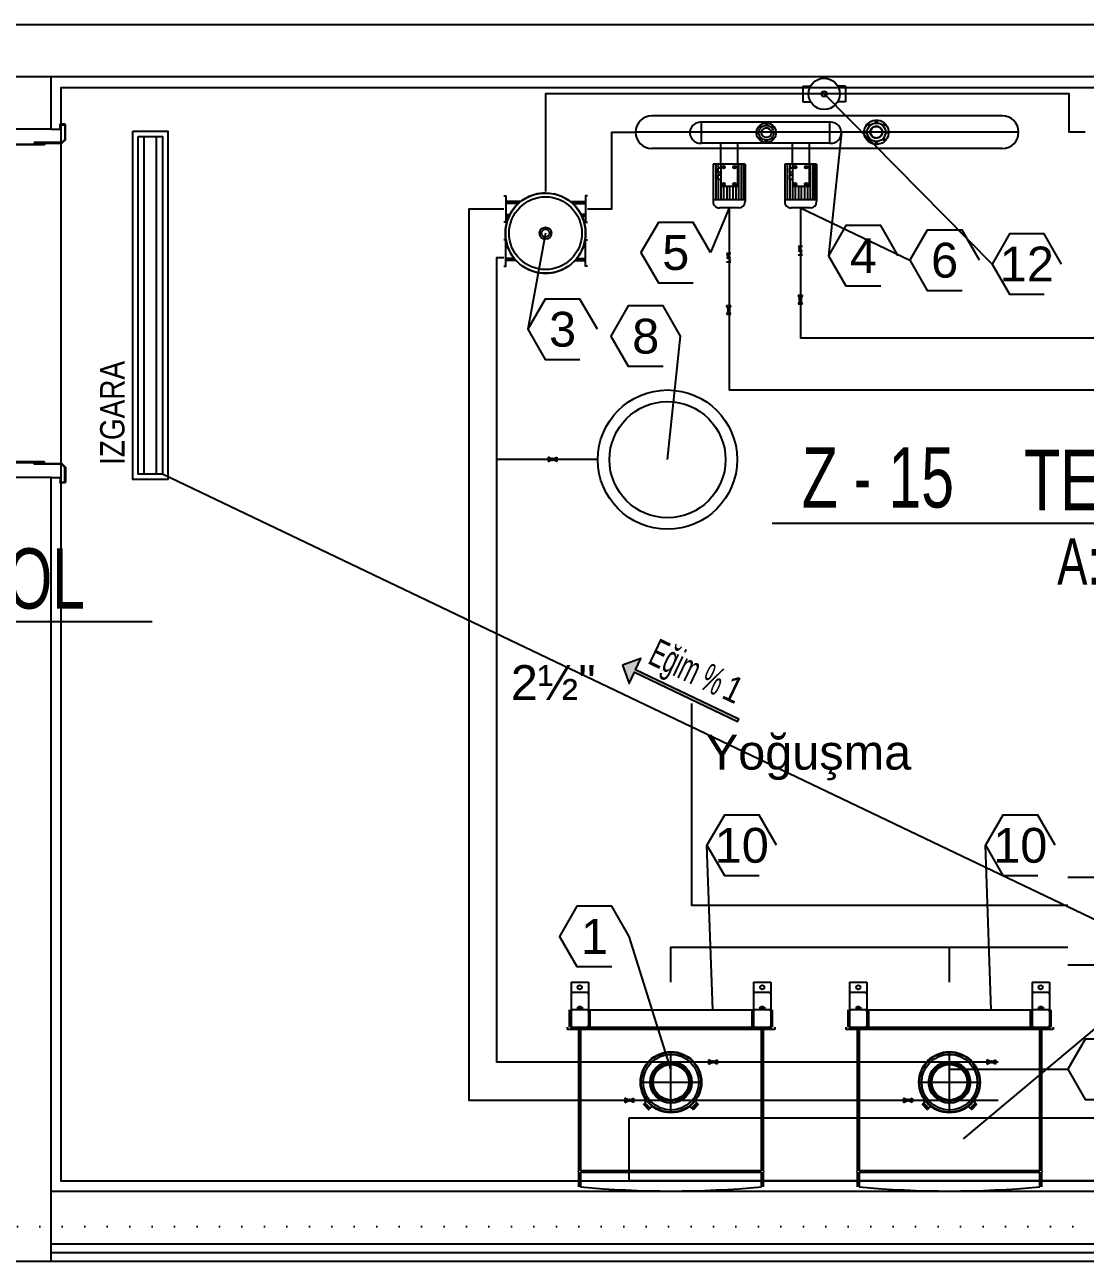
# Model space of a CAD drawing. Header units: inches. Extents: x 21 to 38546, y 13 to 15001.
# Drawn here: x 4134.3 to 4438.9, y 1877.1 to 2232.1 of the extents above; entities that cross this region are included whole.
import ezdxf
from ezdxf.enums import TextEntityAlignment as Align

# ---------------------------------------------------------------- set-up
doc = ezdxf.new("R2010")
doc.units = ezdxf.units.IN
doc.header["$MEASUREMENT"] = 0
doc.set_wipeout_variables(frame=1)
doc.linetypes.add('( Hidden )', pattern=[0.375, 0.25, -0.125])
doc.linetypes.add('DOT', pattern=[6.35, 0, -6.35])
for name, color, linetype in [('K-BACA', 8, 'Continuous'), ('K-BILGI', 7, 'Continuous'), ('K-CIHAZ', 3, 'Continuous'), ('K-DONUS', 5, 'Continuous'), ('K-GIDIS', 1, 'Continuous'), ('K-PID', 2, 'Continuous'), ('K-SIRK', 6, 'Continuous'), ('K-TXT', 7, 'Continuous'), ('RAST-IST-CİHAZ', 22, 'Continuous'), ('Z_MİM_Denge Kabı', 8, 'Continuous'), ('Z_MİM_Genleşme Tankı', 8, 'Continuous'), ('Z_MİM_ISITMA_DÖNÜŞ', 8, 'Continuous'), ('Z_MİM_Kaskad Kazan', 8, 'Continuous'), ('Z_MİM_Pislik Tutucu', 8, 'Continuous')]:
    doc.layers.add(name, color=color, linetype=linetype)
for name, color, linetype, lineweight in [('Z_MİM_-KM-AREA-IDEN', 8, 'Continuous', 25), ('Z_MİM_-KM-BEAM-RAY', 8, 'DOT', 25), ('Z_MİM_-KM-CERAMIC-09', 8, 'Continuous', 25), ('Z_MİM_-KM-DOOR', 8, 'Continuous', 25), ('Z_MİM_-KM-DOOR-FRAM', 8, 'Continuous', 25), ('Z_MİM_-KM-DOOR-IDEN', 8, 'Continuous', 25), ('Z_MİM_-KM-DRAINER', 8, 'Continuous', 25), ('Z_MİM_-KM-IRON-05', 8, 'Continuous', 25), ('Z_MİM_-KM-IZO-THERMAL-ROCKWOOL', 8, 'BATTING', 25), ('Z_MİM_-KM-PATTERN-00', 8, 'Continuous', 25), ('Z_MİM_-KM-Silik tarama', 8, 'Continuous', 25), ('Z_MİM_-KM-TEXT', 8, 'Continuous', 25), ('Z_MİM_-KM-TEXT-DETAIL', 8, 'Continuous', 25), ('Z_MİM_-KM-WALL', 8, 'Continuous', 25), ('Z_MİM_-KM-WALL-PL', 8, 'Continuous', 25), ('Z_MİM_-KM-WALL-PLASTER', 8, 'Continuous', 25), ('Z_MİM_00', 8, 'Continuous', 25)]:
    doc.layers.add(name, color=color, linetype=linetype, lineweight=lineweight)
doc.styles.add('-KM-OLCU', font='ARIALN.TTF')
doc.styles.add('Arial Narrow', font='ARIALN.TTF', dxfattribs={"height": 8})
doc.styles.add('Arial_4', font='arial.ttf', dxfattribs={"height": 10})
doc.styles.add('ISITMA', font='arial.ttf')
doc.styles.add('MAH', font='arial.ttf', dxfattribs={"width": 0.8, "height": 17.5})
doc.styles.add('STYLE1', font='arial.ttf', dxfattribs={"height": 1})
doc.linetypes.add('BATTING', pattern='A,0.00254,-2.54,[134,ltypeshp.shx,S=2.54,R=0,X=-2.54,Y=0],-5.08,[134,ltypeshp.shx,S=2.54,R=180,X=2.54,Y=0],-2.54', length=10.16254)
doc.linetypes.add('TRACKS', pattern='A,0.15,[130,ltypeshp.shx,S=0.25,R=0,X=0,Y=0],0.15', length=0.3)

# ---------------------------------------------------------------- blocks, each defined once
blk = doc.blocks.new('*U155')
at = {"layer": 'Z_MİM_-KM-IRON-05'}
for p, q in [((16.9, 0.9), (11.8, 0.9)), ((18.6, -2.16), (17.1, -2.16)), ((18.6, -2.16), (18.6, -5.19)), ((19.41, -2.16), (18.7, -2.16)), ((19.41, -2.16), (19.41, -5.19)), ((24.3, -2.9), (19.41, -2.9)), ((24.3, -2.9), (24.3, -87.9)), ((12.3, -91.7), (12.3, -4.34)), ((16.4, -91.7), (16.4, -4.34)), ((18.6, -5.19), (17.1, -5.19)), ((19.41, -5.19), (18.71, -5.19)), ((21.3, -4.3), (19.41, -4.3)), ((21.3, -4.3), (21.3, -86.5)), ((7.02, -88.17), (7.02, -76.09)), ((7.42, -75.69), (8.08, -75.69)), ((8.48, -86.06), (8.48, -76.06)), ((7.42, -88.57), (8.08, -88.57)), ((10.3, -87.83), (8.88, -87.83)), ((10.3, -85.62), (11.6, -85.62)), ((10.3, -88.64), (10.3, -85.62)), ((10.3, -88.64), (11.6, -88.64)), ((18.6, -85.62), (17.1, -85.62)), ((18.6, -88.64), (17.1, -88.64)), ((18.6, -88.64), (18.6, -85.62)), ((19.41, -88.64), (18.7, -88.64)), ((19.41, -85.62), (18.71, -85.62)), ((19.41, -88.64), (19.41, -85.62)), ((21.3, -86.5), (19.41, -86.5)), ((24.3, -87.9), (19.41, -87.9)), ((16.9, -91.7), (11.8, -91.7))]:
    blk.add_line(p, q, dxfattribs=at)
for points in [[(16.9, 1.2), (16.9, -92), (11.8, -92), (11.8, 1.2)], [(16.4, -4.34), (16.4, 0.9), (12.3, 0.9), (12.3, -4.34)], [(16.34, -4.28), (16.34, 0.84), (12.36, 0.84), (12.36, -4.28)], [(16.4, -86.46), (16.4, -91.7), (12.3, -91.7), (12.3, -86.46)], [(16.34, -86.52), (16.34, -91.64), (12.36, -91.64), (12.36, -86.52)]]:
    blk.add_lwpolyline(points, close=True, dxfattribs=at)
blk.add_lwpolyline([(10.3, -86.43), (8.88, -86.43, -0.392814), (8.48, -86.06)], format="xyb", dxfattribs=at)
for centre, start, end in [((7.42, -76.09), 90, 180), ((8.08, -76.09), 4.2177, 90), ((7.42, -88.17), 180, 270), ((8.08, -88.17), 270, 355.7823), ((8.88, -88.23), 90, 175.7823)]:
    blk.add_arc(centre, 0.4, start, end, dxfattribs=at)
at = {"layer": 'Z_MİM_-KM-DOOR-IDEN', "color": 7, "insert": (27.42, -1.56, 0), "char_height": 10, "width": 89.9901, "attachment_point": 3, "rotation": 90, "style": 'STYLE1'}
blk.add_mtext('DK1 100/220', dxfattribs=at)
blk.add_wipeout([(107.95, 3), (7.95, 3), (7.95, 24.1), (107.95, 24.1)])
at = {"layer": 'Z_MİM_-KM-DOOR'}
for points in [[(11.75, 16.05), (11.95, 16.05), (11.95, 24.05), (10.95, 25.05), (6.85, 25.05, 0.414214), (6.45, 24.65), (6.45, 23.55), (6.65, 23.55), (6.65, 24.65, -0.414214), (6.85, 24.85), (10.87, 24.85), (11.75, 23.97), (11.75, 16.05)], [(104.15, 16.05), (103.95, 16.05), (103.95, 24.05), (104.95, 25.05), (109.05, 25.05, -0.414214), (109.45, 24.65), (109.45, 23.55), (109.25, 23.55), (109.25, 24.65, 0.414214), (109.05, 24.85), (105.03, 24.85), (104.15, 23.97), (104.15, 16.05)]]:
    blk.add_lwpolyline(points, format="xyb", dxfattribs=at)
for points in [[(12.15, 8, 1.015743), (12.25, 8), (12.25, 18.8, 1.000002), (12.15, 18.8), (12.15, 17.75), (11.95, 17.75), (11.95, 18.85, -0.414214), (12.15, 19.05), (12.25, 19.05, -0.414214), (12.45, 18.85), (12.45, 7.95, -0.414214), (12.25, 7.75), (12.15, 7.75, -0.414214), (11.95, 7.95), (11.95, 8.75, 0.414214), (11.85, 8.85), (11.05, 8.85, 0.414214), (10.95, 8.75), (10.95, 2.35, -0.414214), (10.65, 2.05), (6.85, 2.05, -0.414214), (6.45, 2.45), (6.45, 3.55), (6.65, 3.55), (6.65, 2.45, 0.414214), (6.85, 2.25), (10.65, 2.25, 0.414214), (10.75, 2.35), (10.75, 8.75, -0.414214), (11.05, 9.05), (11.85, 9.05, -0.414214), (12.15, 8.75)], [(103.75, 8, -1.015743), (103.65, 8), (103.65, 18.8, -1.000002), (103.75, 18.8), (103.75, 17.75), (103.95, 17.75), (103.95, 18.85, 0.414214), (103.75, 19.05), (103.65, 19.05, 0.414214), (103.45, 18.85), (103.45, 7.95, 0.414214), (103.65, 7.75), (103.75, 7.75, 0.414214), (103.95, 7.95), (103.95, 8.75, -0.414214), (104.05, 8.85), (104.85, 8.85, -0.414214), (104.95, 8.75), (104.95, 2.35, 0.414214), (105.25, 2.05), (109.05, 2.05, 0.414214), (109.45, 2.45), (109.45, 3.55), (109.25, 3.55), (109.25, 2.45, -0.414214), (109.05, 2.25), (105.25, 2.25, -0.414214), (105.15, 2.35), (105.15, 8.75, 0.414214), (104.85, 9.05), (104.05, 9.05, 0.414214), (103.75, 8.75)]]:
    blk.add_lwpolyline(points, format="xyb", close=True, dxfattribs=at)
at = {"layer": 'Z_MİM_-KM-DOOR-FRAM', "linetype": '( Hidden )', "ltscale": 15}
blk.add_arc((9.53, 2.72), 95.22, 274.5613, 359.5958, dxfattribs=at)
at = {"layer": 'Z_MİM_-KM-IRON-05'}
blk.add_lwpolyline([(11.6, -92.2), (11.6, 1.4), (17.1, 1.4), (17.1, -92.2)], close=True, dxfattribs=at)
at = {"layer": 'Z_MİM_-KM-WALL'}
for p, q in [((7.95, 21.05), (7.95, 6.05)), ((107.95, 21.05), (107.95, 6.05))]:
    blk.add_line(p, q, dxfattribs=at)
at = {"layer": 'Z_MİM_-KM-WALL-PLASTER'}
for points in [[(7.95, 21.05), (7.95, 23.55), (6.55, 23.55)], [(107.95, 21.05), (107.95, 23.55), (109.35, 23.55)], [(7.95, 6.05), (7.95, 3.55), (6.55, 3.55)], [(107.95, 6.05), (107.95, 3.55), (109.35, 3.55)]]:
    blk.add_lwpolyline(points, dxfattribs=at)
blk = doc.blocks.new('-KM_Kiriş İzi_ZK')
at = {"layer": 'Z_MİM_-KM-BEAM-RAY'}
blk.add_line((665, 905), (1285, 905), dxfattribs=at)
blk = doc.blocks.new('*U121')
blk.add_line((0, 0), (192.45, 0))
at = {"color": 7, "style": 'MAH', "width": 0.6}
blk.add_text('-', height=17.07, dxfattribs=at).set_placement((25.99, 13.11), align=Align.MIDDLE_CENTER)
at = {"color": 7, "style": 'Arial_4', "width": 0.7}
for s, p in [('A:', (81.91, -17.69)), ('m² ', (135.42, -17.69))]:
    blk.add_text(s, height=13.333, dxfattribs=at).set_placement(p)
for tag, p in [('K', (8.57, 13.11)), ('00', (33.43, 13.11)), ('MAHALADI', (72.42, 12.35))]:
    blk.add_attdef(tag, text='', height=17.33, dxfattribs=at).set_placement(p, align=Align.MIDDLE_LEFT)
blk.add_attdef('27.00', text='', height=13.33, dxfattribs=at).set_placement((133.25, -11.29), align=Align.MIDDLE_RIGHT)
blk = doc.blocks.new('*U241')
at = {"layer": 'Z_MİM_-KM-TEXT-DETAIL', "color": 7, "insert": (4.2, 19.4), "char_height": 7, "attachment_point": 1, "style": '-KM-OLCU'}
blk.add_mtext_dynamic_manual_height_columns('IZGARA', width=8.0843, gutter_width=12.5, heights=[0], dxfattribs=at)
blk.add_wipeout([(0, 10), (100, 10), (100, 0), (0, 0)])
at = {"layer": 'Z_MİM_-KM-DRAINER'}
blk.add_lwpolyline([(100, 10), (100, 0), (0, 0), (0, 10)], close=True, dxfattribs=at)
at = {"layer": 'Z_MİM_-KM-Silik tarama', "linetype": 'TRACKS', "ltscale": 5}
for p, q in [((1.5, 6.75), (98.5, 6.75)), ((1.5, 3.25), (98.5, 3.25))]:
    blk.add_line(p, q, dxfattribs=at)
at = {"layer": 'Z_MİM_-KM-Silik tarama'}
blk.add_lwpolyline([(98.5, 8.5), (98.5, 1.5), (1.5, 1.5), (1.5, 8.5)], close=True, dxfattribs=at)
blk = doc.blocks.new('*U242')
at = {"layer": 'Z_MİM_-KM-PATTERN-00'}
h = blk.add_hatch(color=256, dxfattribs=at)
h.dxf.hatch_style = 1
h.paths.add_polyline_path([(67.95, -22.23), (67.46, -16.68), (65.16, -19.42), (40.01, 1.68), (39.55, 1.13), (64.7, -19.97), (62.4, -22.71)])
at = {"linetype": 'Continuous'}
blk.add_lwpolyline([(67.95, -22.23), (67.46, -16.68), (65.16, -19.42), (40.01, 1.68), (39.55, 1.13), (64.7, -19.97), (62.4, -22.71)], close=True, dxfattribs=at)
at = {"color": 7, "style": '-KM-OLCU'}
blk.add_attdef('E', (43.11, -6.25), '', height=7.5, rotation=140, dxfattribs=at)
at = {"layer": 'Z_MİM_-KM-TEXT', "color": 7, "style": 'Arial Narrow', "width": 0.7}
blk.add_text('Eğim %%%', height=8, rotation=140, dxfattribs=at).set_placement((61.12, -21.09))
blk = doc.blocks.new('IS_V32400')
for p, q in [((0, 0.125), (0, -0.125)), ((0.194, 0.028), (0, 0.125)), ((0.306, 0.028), (0.5, 0.125)), ((0.5, 0.125), (0.5, -0.125)), ((0, -0.125), (0.194, -0.028)), ((0.5, -0.125), (0.306, -0.028))]:
    blk.add_line(p, q)
blk.add_circle((0.25, 0), 0.0625)
blk = doc.blocks.new('IS_ISITMA_PM_MRD')
at = {"layer": 'RAST-IST-CİHAZ', "color": 1}
blk.add_line((0, -40.87), (0, 69.16), dxfattribs=at)
at = {"layer": 'RAST-IST-CİHAZ', "color": 4}
for p, q in [((-4.69, -36.18), (-4.69, 64.47)), ((4.69, -36.18), (4.69, 64.47)), ((-3.15, 13.38), (-3.15, 50.25)), ((-3.15, 50.25), (2.85, 50.25)), ((2.85, 13.38), (2.85, 50.25)), ((-9.22, 46.88), (-19.94, 46.88)), ((-9.21, 46.88), (-19.94, 46.88)), ((-19.4, 37.74), (-19.4, 46.85)), ((-19.4, 37.74), (-19.4, 46.85)), ((-9.2, 46.15), (-19.4, 46.15)), ((-9.2, 46.15), (-19.4, 46.15)), ((-9.21, 37.73), (-9.21, 46.88)), ((-21.75, 39.54), (-21.75, 45.07)), ((-13.57, 45.4), (-19.4, 45.4)), ((-13.57, 45.4), (-19.4, 45.4)), ((-15.58, 44.65), (-19.4, 44.65)), ((-15.58, 44.65), (-19.4, 44.65)), ((-15.58, 43.89), (-19.4, 43.89)), ((-15.58, 43.89), (-19.4, 43.89)), ((-15.58, 42.95), (-19.4, 42.95)), ((-15.58, 42.95), (-19.4, 42.95)), ((-9.22, 44.67), (-15.58, 44.67)), ((-15.58, 39.85), (-15.58, 44.67)), ((-9.22, 44.67), (-15.58, 44.67)), ((-15.58, 39.85), (-15.58, 44.67)), ((-14.7, 43.63), (-15.15, 44.11)), ((-14.7, 43.63), (-15.15, 44.11)), ((-12.36, 45.52), (-13.57, 45.52)), ((-13.57, 44.67), (-13.57, 45.52)), ((-12.36, 45.52), (-13.57, 45.52)), ((-13.57, 44.67), (-13.57, 45.52)), ((-12.36, 44.67), (-12.36, 45.52)), ((-12.36, 44.67), (-12.36, 45.52)), ((-11.57, 45.4), (-12.36, 45.4)), ((-11.57, 45.4), (-12.36, 45.4)), ((-10.36, 45.52), (-11.57, 45.52)), ((-11.57, 44.67), (-11.57, 45.52)), ((-10.36, 45.52), (-11.57, 45.52)), ((-11.57, 44.67), (-11.57, 45.52)), ((-10.36, 44.67), (-10.36, 45.52)), ((-10.36, 44.67), (-10.36, 45.52)), ((-9.2, 45.4), (-10.36, 45.4)), ((-9.2, 45.4), (-10.36, 45.4)), ((-9.8, 43.63), (-10.24, 44.11)), ((-9.8, 43.63), (-10.24, 44.11)), ((-3.15, 44.76), (-9.21, 44.76)), ((-3.15, 44.76), (-9.21, 44.76)), ((-15.58, 42.2), (-19.4, 42.2)), ((-15.58, 42.2), (-19.4, 42.2)), ((-15.58, 41.26), (-19.4, 41.26)), ((-15.58, 41.26), (-19.4, 41.26)), ((-15.58, 40.32), (-19.4, 40.32)), ((-15.58, 40.32), (-19.4, 40.32)), ((-9.2, 39.56), (-19.4, 39.56)), ((-9.2, 39.56), (-19.4, 39.56)), ((-9.22, 39.85), (-15.58, 39.85)), ((-9.22, 39.85), (-15.58, 39.85)), ((-14.7, 40.96), (-15.15, 40.49)), ((-14.7, 40.96), (-15.15, 40.49)), ((-9.8, 40.96), (-10.24, 40.49)), ((-9.8, 40.96), (-10.24, 40.49)), ((-3.15, 39.84), (-9.21, 39.84)), ((-3.15, 39.84), (-9.21, 39.84)), ((-9.21, 37.73), (-9.21, 39.11)), ((-9.22, 37.73), (-19.94, 37.73)), ((-9.22, 37.73), (-19.94, 37.73)), ((-9.2, 38.81), (-19.4, 38.81)), ((-9.2, 38.81), (-19.4, 38.81)), ((-9.2, 38.2), (-19.4, 38.2)), ((-9.2, 38.2), (-19.4, 38.2)), ((-9.22, 26.31), (-19.94, 26.31)), ((-9.21, 26.31), (-19.94, 26.31)), ((-19.4, 17.18), (-19.4, 26.28)), ((-19.4, 17.18), (-19.4, 26.28)), ((-9.2, 25.59), (-19.4, 25.59)), ((-9.2, 25.59), (-19.4, 25.59)), ((-12.36, 24.95), (-13.57, 24.95)), ((-13.57, 24.11), (-13.57, 24.95)), ((-12.36, 24.95), (-13.57, 24.95)), ((-13.57, 24.11), (-13.57, 24.95)), ((-12.36, 24.11), (-12.36, 24.95)), ((-12.36, 24.11), (-12.36, 24.95)), ((-10.36, 24.95), (-11.57, 24.95)), ((-11.57, 24.11), (-11.57, 24.95)), ((-10.36, 24.95), (-11.57, 24.95)), ((-11.57, 24.11), (-11.57, 24.95)), ((-10.36, 24.11), (-10.36, 24.95)), ((-10.36, 24.11), (-10.36, 24.95)), ((-9.21, 17.17), (-9.21, 26.31)), ((-21.75, 18.98), (-21.75, 24.5)), ((-13.57, 24.84), (-19.4, 24.84)), ((-13.57, 24.84), (-19.4, 24.84)), ((-15.58, 24.08), (-19.4, 24.08)), ((-15.58, 24.08), (-19.4, 24.08)), ((-15.58, 23.33), (-19.4, 23.33)), ((-15.58, 23.33), (-19.4, 23.33)), ((-15.58, 22.39), (-19.4, 22.39)), ((-15.58, 22.39), (-19.4, 22.39)), ((-15.58, 21.63), (-19.4, 21.63)), ((-15.58, 21.63), (-19.4, 21.63)), ((-9.22, 24.1), (-15.58, 24.1)), ((-15.58, 19.29), (-15.58, 24.1)), ((-9.22, 24.1), (-15.58, 24.1)), ((-15.58, 19.29), (-15.58, 24.1)), ((-14.7, 23.07), (-15.15, 23.54)), ((-14.7, 23.07), (-15.15, 23.54)), ((-11.57, 24.84), (-12.36, 24.84)), ((-11.57, 24.84), (-12.36, 24.84)), ((-9.2, 24.84), (-10.36, 24.84)), ((-9.2, 24.84), (-10.36, 24.84)), ((-9.8, 23.07), (-10.24, 23.54)), ((-9.8, 23.07), (-10.24, 23.54)), ((-3.15, 24.2), (-9.21, 24.2)), ((-3.15, 24.2), (-9.21, 24.2)), ((-15.58, 20.69), (-19.4, 20.69)), ((-15.58, 20.69), (-19.4, 20.69)), ((-15.58, 19.75), (-19.4, 19.75)), ((-15.58, 19.75), (-19.4, 19.75)), ((-9.2, 19), (-19.4, 19)), ((-9.2, 19), (-19.4, 19)), ((-9.2, 18.24), (-19.4, 18.24)), ((-9.2, 18.24), (-19.4, 18.24)), ((-9.22, 19.29), (-15.58, 19.29)), ((-9.22, 19.29), (-15.58, 19.29)), ((-14.7, 20.4), (-15.15, 19.92)), ((-14.7, 20.4), (-15.15, 19.92)), ((-9.8, 20.4), (-10.24, 19.92)), ((-9.8, 20.4), (-10.24, 19.92)), ((-3.15, 19.27), (-9.21, 19.27)), ((-3.15, 19.27), (-9.21, 19.27)), ((-9.21, 17.17), (-9.21, 18.54)), ((-9.22, 17.17), (-19.94, 17.17)), ((-9.22, 17.17), (-19.94, 17.17)), ((-9.2, 17.64), (-19.4, 17.64)), ((-9.2, 17.64), (-19.4, 17.64)), ((-3.15, 13.38), (2.85, 13.38))]:
    blk.add_line(p, q, dxfattribs=at)
blk.add_circle((0, 0), 1.67, dxfattribs=at)
for centre, radius, start, end in [((0, 64.47), 4.69, 0, 180), ((-0.15, 50.55), 3.02, 354.3174, 185.6826), ((-0.15, 13.08), 3.02, 174.3174, 5.6826), ((0, -36.18), 4.69, 180, 0)]:
    blk.add_arc(centre, radius, start, end, dxfattribs=at)
for centre, major_axis, start_param, end_param in [((-19.94, 45.07), (-1.81, 0), -1.570566, 0.000231), ((-19.94, 45.07), (-1.81, 0), -1.570566, 0.000231), ((-14.92, 43.86), (-0.388, 0.1), 4.178852, 10.462037), ((-14.92, 43.86), (-0.388, 0.1), 4.178852, 10.462037), ((-10.02, 43.86), (-0.388, 0.1), 4.178852, 10.462037), ((-10.02, 43.86), (-0.388, 0.1), 4.178852, 10.462037), ((-19.94, 39.54), (-1.81, 0), 0.000085, 1.570881), ((-19.94, 39.54), (-1.81, 0), 0.000085, 1.570881), ((-14.92, 40.74), (-0.388, 0.1), 4.178852, 10.462037), ((-14.92, 40.74), (-0.388, 0.1), 4.178852, 10.462037), ((-10.02, 40.74), (-0.388, 0.1), 4.178852, 10.462037), ((-10.02, 40.74), (-0.388, 0.1), 4.178852, 10.462037), ((-0.15, 31.62), (-2.72, 0.7), 2.104334, 8.387519), ((-0.15, 31.62), (-0.53, -2.05), 0.5335373431836051, 6.816722650363191), ((-1.82, 33.29), (-0.05, -0.196), 5.245926323431794, 11.52911163061138), ((-0.15, 31.62), (-0.35, -1.36), 0.5335373431637791, 6.816722650343365), ((-0.15, 33.98), (-0.05, -0.196), 0.5335373432012683, 6.816722650380852), ((1.52, 33.29), (-0.196, 0.05), 3.67513, 9.958315), ((-2.51, 31.62), (-0.196, 0.05), 3.67513, 9.958315), ((-1.82, 29.94), (-0.196, 0.05), 3.67513, 9.958315), ((-0.15, 29.25), (-0.05, -0.196), 0.5335373432012683, 6.816722650380852), ((1.52, 29.94), (-0.05, -0.196), 5.245926323512348, 11.52911163069193), ((2.22, 31.62), (-0.196, 0.05), 3.67513, 9.958315), ((-19.94, 24.5), (-1.81, 0), -1.570566, 0.000231), ((-19.94, 24.5), (-1.81, 0), -1.570566, 0.000231), ((-14.92, 23.29), (-0.388, 0.1), 4.178852, 10.462037), ((-14.92, 23.29), (-0.388, 0.1), 4.178852, 10.462037), ((-10.02, 23.29), (-0.388, 0.1), 4.178852, 10.462037), ((-10.02, 23.29), (-0.388, 0.1), 4.178852, 10.462037), ((-19.94, 18.98), (-1.81, 0), 0.000085, 1.570881), ((-19.94, 18.98), (-1.81, 0), 0.000085, 1.570881), ((-14.92, 20.17), (-0.388, 0.1), 4.178852, 10.462037), ((-14.92, 20.17), (-0.388, 0.1), 4.178852, 10.462037), ((-10.02, 20.17), (-0.388, 0.1), 4.178852, 10.462037), ((-10.02, 20.17), (-0.388, 0.1), 4.178852, 10.462037), ((0, 0), (-3.4, 0.88), 2.104334, 8.387519), ((-2.95, 0), (-0.245, 0.063), 3.67513, 9.958315), ((0, 0), (-0.66, -2.56), 0.5335373431836051, 6.816722650363191), ((-2.09, 2.09), (-0.063, -0.245), 5.245926323431794, 11.52911163061138), ((0, 0), (-0.44, -1.7), 0.5335373431637791, 6.816722650343365), ((0, 2.95), (-0.063, -0.245), 0.5335373432012683, 6.816722650380852), ((2.09, 2.09), (-0.245, 0.063), 3.67513, 9.958315), ((2.95, 0), (-0.245, 0.063), 3.67513, 9.958315), ((-2.09, -2.09), (-0.245, 0.063), 3.67513, 9.958315), ((0, -2.95), (-0.063, -0.245), 0.5335373432012683, 6.816722650380852), ((2.09, -2.09), (-0.063, -0.245), 5.245926323512348, 11.52911163069193)]:
    blk.add_ellipse(centre, major_axis=major_axis, ratio=1, start_param=start_param, end_param=end_param, dxfattribs=at)
blk = doc.blocks.new('IS_V35000')
for p, q in [((0, 0.125), (0, -0.125)), ((0.3125, 0.03125), (0.4375, 0.09375)), ((0.5, 0.125), (0.5, -0.125)), ((0.0625, -0.09375), (0.1875, -0.03125))]:
    blk.add_line(p, q)
blk.add_circle((0.25, 0), 0.06988)
blk = doc.blocks.new('IS_Kaskad_Tekli_Üstten')
at = {"layer": 'Z_MİM_Kaskad Kazan'}
for p, q in [((17959.39, 3130.72), (17959.39, 3117.12)), ((17959.39, 3130.72), (17964.39, 3130.72)), ((17964.39, 3130.72), (17964.39, 3117.12)), ((18011.89, 3130.72), (18011.89, 3117.12)), ((18011.89, 3130.72), (18016.89, 3130.72)), ((18016.89, 3130.72), (18016.89, 3117.12)), ((17963.99, 3127.72), (17959.79, 3127.72)), ((18016.49, 3127.72), (18012.29, 3127.72)), ((17958.89, 3122.72), (17958.89, 3117.72)), ((17963.99, 3122.72), (17959.79, 3122.72)), ((17962.69, 3122.88), (17961.09, 3122.88)), ((17961.09, 3122.72), (17961.09, 3122.88)), ((17961.24, 3123.53), (17961.24, 3122.88)), ((17961.24, 3123.53), (17962.54, 3123.53)), ((17961.49, 3123.72), (17962.29, 3123.72)), ((17961.49, 3123.53), (17961.49, 3123.72)), ((17961.89, 3123.53), (17961.89, 3122.88)), ((17962.29, 3123.53), (17962.29, 3123.72)), ((17962.54, 3123.53), (17962.54, 3122.88)), ((17962.69, 3122.72), (17962.69, 3122.88)), ((17964.39, 3122.72), (18011.89, 3122.72)), ((17964.89, 3117.72), (17964.89, 3122.72)), ((18011.39, 3122.72), (18011.39, 3117.72)), ((18016.49, 3122.72), (18012.29, 3122.72)), ((18015.19, 3122.88), (18013.59, 3122.88)), ((18013.59, 3122.72), (18013.59, 3122.88)), ((18013.74, 3123.53), (18013.74, 3122.88)), ((18013.74, 3123.53), (18015.04, 3123.53)), ((18013.99, 3123.72), (18014.79, 3123.72)), ((18013.99, 3123.53), (18013.99, 3123.72)), ((18014.39, 3123.53), (18014.39, 3122.88)), ((18014.79, 3123.53), (18014.79, 3123.72)), ((18015.04, 3123.53), (18015.04, 3122.88)), ((18015.19, 3122.72), (18015.19, 3122.88)), ((18017.39, 3117.72), (18017.39, 3122.72)), ((17958.3, 3117.72), (17958.3, 3117.12)), ((17961.54, 3117.12), (17958.3, 3117.12)), ((17959.79, 3117.72), (17963.99, 3117.72)), ((17961.09, 3117.72), (17961.09, 3117.56)), ((17961.09, 3117.56), (17962.69, 3117.56)), ((17961.24, 3117.56), (17961.24, 3117.12)), ((17961.54, 3117.12), (17961.54, 3117.12)), ((17961.64, 3076.44), (17961.64, 3117.12)), ((17962.14, 3116.91), (17961.64, 3116.91)), ((17962.14, 3115.79), (17961.64, 3115.79)), ((17961.89, 3117.56), (17961.89, 3116.91)), ((17962.14, 3117.12), (17962.14, 3076.44)), ((18014.14, 3117.12), (17962.14, 3117.12)), ((17962.24, 3117.12), (17962.24, 3117.12)), ((17965.47, 3117.12), (17962.24, 3117.12)), ((17962.54, 3117.56), (17962.54, 3117.12)), ((17962.69, 3117.72), (17962.69, 3117.56)), ((17964.39, 3117.72), (18011.89, 3117.72)), ((17965.47, 3117.72), (18010.8, 3117.72)), ((17965.47, 3117.72), (17965.47, 3117.12)), ((17968.33, 3117.72), (17968.33, 3117.12)), ((18007.95, 3117.72), (18007.95, 3117.12)), ((18010.8, 3117.72), (18010.8, 3117.12)), ((18014.04, 3117.12), (18010.8, 3117.12)), ((18012.29, 3117.72), (18016.49, 3117.72)), ((18013.59, 3117.72), (18013.59, 3117.56)), ((18013.59, 3117.56), (18015.19, 3117.56)), ((18013.74, 3117.56), (18013.74, 3117.12)), ((18014.04, 3117.12), (18014.04, 3117.12)), ((18014.14, 3076.44), (18014.14, 3117.12)), ((18014.64, 3116.91), (18014.14, 3116.91)), ((18014.64, 3115.79), (18014.14, 3115.79)), ((18014.39, 3117.56), (18014.39, 3116.91)), ((18014.64, 3117.12), (18014.64, 3076.44)), ((18014.74, 3117.12), (18014.74, 3117.12)), ((18017.97, 3117.12), (18014.74, 3117.12)), ((18015.04, 3117.56), (18015.04, 3117.12)), ((18015.19, 3117.72), (18015.19, 3117.56)), ((18017.97, 3117.72), (18017.97, 3117.12)), ((17962.14, 3109.66), (17961.64, 3109.66)), ((17988.14, 3093.13), (17988.14, 3110.72)), ((18014.64, 3109.66), (18014.14, 3109.66)), ((17962.14, 3107.52), (17961.64, 3107.52)), ((17961.64, 3105.22), (17962.14, 3105.22)), ((18014.64, 3107.52), (18014.14, 3107.52)), ((18014.14, 3105.22), (18014.64, 3105.22)), ((17961.89, 3102.71), (17961.89, 3090.79)), ((17979.34, 3101.92), (17996.93, 3101.92)), ((18014.39, 3102.71), (18014.39, 3090.79)), ((17980.5, 3095.75), (17980.33, 3095.57)), ((17980.33, 3095.57), (17981.78, 3094.11)), ((17980.33, 3095.49), (17980.33, 3095.57)), ((17980.33, 3095.49), (17981.71, 3094.11)), ((17980.5, 3095.75), (17981.96, 3094.29)), ((17980.58, 3095.82), (17980.7, 3095.94)), ((17980.58, 3095.82), (17982.04, 3094.36)), ((17980.66, 3095.98), (17981.2, 3096.52)), ((17980.66, 3095.98), (17982.19, 3094.44)), ((17981.71, 3094.11), (17981.78, 3094.11)), ((17981.96, 3094.29), (17981.78, 3094.11)), ((17982.04, 3094.36), (17982.16, 3094.48)), ((17982.19, 3094.44), (17982.73, 3094.99)), ((17993.54, 3094.99), (17994.08, 3094.44)), ((17995.62, 3095.98), (17994.08, 3094.44)), ((17994.24, 3094.36), (17994.12, 3094.48)), ((17995.7, 3095.82), (17994.24, 3094.36)), ((17995.77, 3095.75), (17994.31, 3094.29)), ((17994.31, 3094.29), (17994.49, 3094.11)), ((17995.95, 3095.57), (17994.49, 3094.11)), ((17994.57, 3094.11), (17994.49, 3094.11)), ((17995.95, 3095.49), (17994.57, 3094.11)), ((17995.07, 3096.52), (17995.62, 3095.98)), ((17995.7, 3095.82), (17995.58, 3095.94)), ((17995.77, 3095.75), (17995.95, 3095.57)), ((17995.95, 3095.49), (17995.95, 3095.57)), ((17961.64, 3090.79), (17962.14, 3090.79)), ((17961.64, 3090.54), (17961.89, 3090.79)), ((17961.89, 3090.19), (17961.64, 3090.44)), ((17961.64, 3090.19), (17962.14, 3090.19)), ((17961.89, 3090.79), (17962.14, 3090.54)), ((17962.14, 3090.44), (17961.89, 3090.19)), ((17961.89, 3090.19), (17961.89, 3078.28)), ((18014.14, 3090.79), (18014.64, 3090.79)), ((18014.14, 3090.54), (18014.39, 3090.79)), ((18014.39, 3090.19), (18014.14, 3090.44)), ((18014.14, 3090.19), (18014.64, 3090.19)), ((18014.39, 3090.79), (18014.64, 3090.54)), ((18014.64, 3090.44), (18014.39, 3090.19)), ((18014.39, 3090.19), (18014.39, 3078.28)), ((17961.44, 3076.24), (17961.64, 3076.44)), ((17961.64, 3076.04), (17961.44, 3076.24)), ((17961.64, 3071.83), (17961.64, 3076.04)), ((18014.14, 3076.44), (17962.14, 3076.44)), ((17962.14, 3076.44), (17962.34, 3076.24)), ((17962.34, 3076.24), (17962.14, 3076.04)), ((17962.14, 3076.04), (17962.14, 3071.83)), ((17962.14, 3076.04), (18014.14, 3076.04)), ((18013.94, 3076.24), (17962.34, 3076.24)), ((18013.94, 3076.24), (18014.14, 3076.44)), ((18014.14, 3076.04), (18013.94, 3076.24)), ((18014.14, 3071.83), (18014.14, 3076.04)), ((18014.64, 3076.44), (18014.84, 3076.24)), ((18014.84, 3076.24), (18014.64, 3076.04)), ((18014.64, 3076.04), (18014.64, 3071.83))]:
    blk.add_line(p, q, dxfattribs=at)
for centre, radius in [((17961.89, 3129.22), 0.6), ((18014.39, 3129.22), 0.6), ((17988.14, 3101.92), 8.79), ((17988.14, 3101.92), 8.6), ((17988.14, 3101.92), 8), ((17988.14, 3101.92), 6), ((17988.14, 3101.92), 5.5), ((17988.14, 3101.92), 5.11)]:
    blk.add_circle(centre, radius, dxfattribs=at)
for centre, radius, start, end in [((17959.79, 3127.32), 0.4, 90, 180), ((17963.99, 3127.32), 0.4, 0, 90), ((18012.29, 3127.32), 0.4, 90, 180), ((18016.49, 3127.32), 0.4, 0, 90), ((17959.79, 3122.32), 0.4, 90, 180), ((17963.99, 3122.32), 0.4, 0, 90), ((18012.29, 3122.32), 0.4, 90, 180), ((18016.49, 3122.32), 0.4, 0, 90), ((17959.79, 3118.12), 0.4, 180, 270), ((17963.99, 3118.12), 0.4, 270, 0), ((18012.29, 3118.12), 0.4, 180, 270), ((18016.49, 3118.12), 0.4, 270, 0), ((17960.89, 3102.71), 1, 0, 41.4096), ((17960.89, 3102.7), 1, 0, 41.4096), ((17962.89, 3102.71), 1, 138.5904, 180), ((17962.89, 3102.7), 1, 138.5904, 180), ((18013.39, 3102.71), 1, 0, 41.4096), ((18013.39, 3102.7), 1, 0, 41.4096), ((18015.39, 3102.71), 1, 138.5904, 180), ((18015.39, 3102.7), 1, 138.5904, 180), ((17980.55, 3095.78), 0.0533, 231.2048, 38.7892), ((17981.99, 3094.33), 0.0533, 51.2108, 218.7952), ((17994.28, 3094.33), 0.0533, 321.2048, 128.7892), ((17995.73, 3095.78), 0.0533, 141.2108, 308.7952), ((17960.89, 3078.28), 1, 318.5904, 0), ((17960.89, 3078.28), 1, 318.5904, 0), ((17962.89, 3078.28), 1, 180, 221.4096), ((17962.89, 3078.28), 1, 180, 221.4096), ((18013.39, 3078.28), 1, 318.5904, 0), ((18013.39, 3078.28), 1, 318.5904, 0), ((18015.39, 3078.28), 1, 180, 221.4096), ((18015.39, 3078.28), 1, 180, 221.4096), ((17988.14, 3351.4), 280.77, 264.6867, 275.3133)]:
    blk.add_arc(centre, radius, start, end, dxfattribs=at)
blk = doc.blocks.new('IS_Denge_Kabı__Üst_')
at = {"layer": 'Z_MİM_Denge Kabı'}
for p, q in [((14145.4, 2449.36), (14142.38, 2449.36)), ((14142.38, 2449.36), (14142.38, 2446.36)), ((14144.93, 2448.96), (14142.38, 2448.96)), ((14155.34, 2449.36), (14158.42, 2449.36)), ((14155.81, 2448.96), (14158.42, 2448.96)), ((14158.42, 2449.36), (14158.42, 2446.36)), ((14142.38, 2446.76), (14143.22, 2446.76)), ((14142.38, 2446.36), (14143.03, 2446.36)), ((14158.42, 2446.76), (14157.52, 2446.76)), ((14158.42, 2446.36), (14157.71, 2446.36)), ((14142.38, 2437.49), (14142.38, 2440.49)), ((14142.38, 2440.49), (14142.69, 2440.49)), ((14158.42, 2440.49), (14158.05, 2440.49)), ((14158.42, 2437.49), (14158.42, 2440.49)), ((14142.38, 2440.09), (14142.82, 2440.09)), ((14158.42, 2440.09), (14157.92, 2440.09)), ((14144.1, 2437.89), (14142.38, 2437.89)), ((14144.45, 2437.49), (14142.38, 2437.49)), ((14156.29, 2437.49), (14158.42, 2437.49)), ((14156.64, 2437.89), (14158.42, 2437.89))]:
    blk.add_line(p, q, dxfattribs=at)
for points in [[(14141.98, 2450.53), (14142.38, 2450.53), (14142.38, 2445.18), (14141.98, 2445.18)], [(14158.82, 2450.53), (14158.42, 2450.53), (14158.42, 2445.18), (14158.82, 2445.18)], [(14141.98, 2436.32), (14142.38, 2436.32), (14142.38, 2441.67), (14141.98, 2441.67)], [(14158.82, 2436.32), (14158.42, 2436.32), (14158.42, 2441.67), (14158.82, 2441.67)]]:
    blk.add_lwpolyline(points, dxfattribs=at)
for radius in [8.08, 7.33, 1.2, 0.8]:
    blk.add_circle((14150.37, 2442.99), radius, dxfattribs=at)
at = {"layer": 'Z_MİM_ISITMA_DÖNÜŞ'}
blk.add_lwpolyline([(14150.37, 2451.1), (14148.68, 2450.92), (14147.07, 2450.4), (14145.6, 2449.55), (14144.34, 2448.42), (14143.35, 2447.04), (14142.66, 2445.49), (14142.3, 2443.84), (14142.3, 2442.14), (14142.66, 2440.48), (14143.35, 2438.93), (14144.34, 2437.56), (14145.6, 2436.43), (14147.07, 2435.58), (14148.68, 2435.06), (14150.37, 2434.88), (14152.06, 2435.06), (14153.67, 2435.58), (14155.14, 2436.43), (14156.4, 2437.56), (14157.39, 2438.93), (14158.08, 2440.48), (14158.44, 2442.14), (14158.44, 2443.84), (14158.08, 2445.49), (14157.39, 2447.04), (14156.4, 2448.42), (14155.14, 2449.55), (14153.67, 2450.4), (14152.06, 2450.92)], dxfattribs=at)
blk = doc.blocks.new('IS_Kapalı_Genleşme_Tankı_Üstten_2')
at = {"layer": 'Z_MİM_Genleşme Tankı'}
for radius in [30, 25]:
    blk.add_circle((2986.34, 1445.87), radius, dxfattribs=at)
blk = doc.blocks.new('IS_Tortu_Ayırıcı_Üstten')
at = {"layer": 'Z_MİM_Pislik Tutucu'}
for p, q in [((12987.24, -871.54), (12991.33, -871.54)), ((12987.24, -871.54), (12987.24, -879.54)), ((13008.84, -871.54), (13004.76, -871.54)), ((13008.84, -871.54), (13008.84, -879.54)), ((12987.24, -879.54), (12991.33, -879.54)), ((13008.84, -879.54), (13004.76, -879.54))]:
    blk.add_line(p, q, dxfattribs=at)
for radius in [7.95, 1.4]:
    blk.add_circle((12998.04, -875.51), radius, dxfattribs=at)

msp = doc.modelspace()

# ---------------------------------------------------------------- linework, layer by layer
at = {"layer": 'K-BACA'}
for points in [[(4307.88, 1918.23), (4469.88, 1918.23)], [(4307.88, 1900.23), (4307.88, 1918.23)], [(4307.88, 1900.23), (4469.88, 1900.23)]]:
    msp.add_lwpolyline(points, dxfattribs=at)
at = {"layer": 'K-BILGI'}
for p, q in [((4363.88, 2212.23), (4412.1, 2163.38)), ((4368.88, 2201.23), (4365.14, 2165.78)), ((4336.58, 2179.53), (4331.26, 2166.68)), ((4357.13, 2179.53), (4388.48, 2164.48)), ((4283.88, 2172.23), (4278.75, 2144.66)), ((4318.88, 2107.23), (4322.63, 2142.68)), ((4331.88, 1949.23), (4330.22, 1996.5)), ((4411.88, 1949.23), (4410.22, 1996.5)), ((4319.88, 1932.23), (4307.88, 1970.34)), ((4399.88, 1932.23), (4433.88, 1932.23))]:
    msp.add_line(p, q, dxfattribs=at)
for points in [[(4331.26, 2166.68), (4326.26, 2175.34), (4316.26, 2175.34), (4311.26, 2166.68), (4316.26, 2158.02), (4326.26, 2158.02)], [(4385.14, 2165.78), (4380.14, 2174.44), (4370.14, 2174.44), (4365.14, 2165.78), (4370.14, 2157.12), (4380.14, 2157.12)], [(4408.48, 2164.48), (4403.48, 2173.14), (4393.48, 2173.14), (4388.48, 2164.48), (4393.48, 2155.82), (4403.48, 2155.82)], [(4432.1, 2163.38), (4427.1, 2172.04), (4417.1, 2172.04), (4412.1, 2163.38), (4417.1, 2154.72), (4427.1, 2154.72)], [(4298.75, 2144.66), (4293.75, 2153.32), (4283.75, 2153.32), (4278.75, 2144.66), (4283.75, 2136), (4293.75, 2136)], [(4322.63, 2142.68), (4317.63, 2151.34), (4307.63, 2151.34), (4302.63, 2142.68), (4307.63, 2134.02), (4317.63, 2134.02)], [(4350.22, 1996.5), (4345.22, 2005.16), (4335.22, 2005.16), (4330.22, 1996.5), (4335.22, 1987.84), (4345.22, 1987.84)], [(4430.22, 1996.5), (4425.22, 2005.16), (4415.22, 2005.16), (4410.22, 1996.5), (4415.22, 1987.84), (4425.22, 1987.84)], [(4307.88, 1970.34), (4302.88, 1979), (4292.88, 1979), (4287.88, 1970.34), (4292.88, 1961.68), (4302.88, 1961.68)], [(4453.88, 1932.23), (4448.88, 1940.89), (4438.88, 1940.89), (4433.88, 1932.23), (4438.88, 1923.57), (4448.88, 1923.57)]]:
    msp.add_lwpolyline(points, dxfattribs=at)
at = {"layer": 'K-CIHAZ'}
msp.add_lwpolyline([(4433.88, 1962.23), (4463.88, 1962.23), (4463.88, 1987.23), (4433.88, 1987.23)], dxfattribs=at)
at = {"layer": 'K-DONUS'}
for points in [[(4438.88, 2201.23), (4434.28, 2201.23), (4434.28, 2212.23), (4283.88, 2212.23), (4283.88, 2184.23)], [(4413.88, 1934.23), (4269.88, 1934.23), (4269.88, 2165.23), (4271.88, 2165.23)], [(4298.88, 2107.23), (4269.88, 2107.23)]]:
    msp.add_lwpolyline(points, dxfattribs=at)
at = {"layer": 'K-GIDIS'}
for points in [[(4295.88, 2179.23), (4302.88, 2179.23), (4302.88, 2201.23), (4309.68, 2201.23)], [(4413.88, 1923.23), (4261.88, 1923.23), (4261.88, 2179.23), (4271.88, 2179.23)], [(4336.58, 2179.53), (4336.58, 2127.23), (4589.88, 2127.23), (4589.88, 1912.23)], [(4357.13, 2179.53), (4357.13, 2142.23), (4621.88, 2142.23)]]:
    msp.add_lwpolyline(points, dxfattribs=at)
at = {"layer": 'K-SIRK'}
for points in [[(4433.88, 1979.23), (4325.88, 1979.23), (4325.88, 2037.23)], [(4319.88, 1957.23), (4319.88, 1967.23), (4433.88, 1967.23)], [(4399.88, 1957.23), (4399.88, 1967.23)]]:
    msp.add_lwpolyline(points, dxfattribs=at)
at = {"layer": 'K-TXT'}
msp.add_line((4403.88, 1912.23), (4442.72, 1944.66), dxfattribs=at)
at = {"layer": 'Z_MİM_-KM-IZO-THERMAL-ROCKWOOL', "ltscale": 0.16}
msp.add_line((4141.76, 1879.58), (4619.26, 1879.58), dxfattribs=at)
at = {"layer": 'Z_MİM_-KM-WALL'}
for p, q in [((4141.76, 1882.08), (4616.76, 1882.08)), ((3996.76, 1877.08), (4621.76, 1877.08))]:
    msp.add_line(p, q, dxfattribs=at)
msp.add_lwpolyline([(4466.76, 1897.08), (4141.76, 1897.08)], dxfattribs=at)
at = {"layer": 'Z_MİM_-KM-WALL-PL'}
for p, q in [((4681.76, 2232.08), (3981.76, 2232.08)), ((4681.76, 2217.08), (3996.76, 2217.08)), ((4141.76, 2217.08), (4141.76, 1877.08))]:
    msp.add_line(p, q, dxfattribs=at)

# ---------------------------------------------------------------- block references
at = {"layer": 'K-CIHAZ'}
for name, p, xscale, yscale, zscale in [('IS_Tortu_Ayırıcı_Üstten', (-2993.5, 2707.8), 0.5660377358492639, 0.5660377358492639, 0.5660377358492639), ('IS_Denge_Kabı__Üst_', (-15888.63, -1310.44), 1.4255791858207485, 1.4255791858207485, 1.4255791858207485), ('IS_Kapalı_Genleşme_Tankı_Üstten_2', (2327.99, 1143.31), 0.6666666666666666, 0.6666666666666666, 0.6666666666666666), ('IS_Kaskad_Tekli_Üstten', (-13638.22, -1168.26), 0.998330446193864, 0.998330446193864, 0.998330446193864), ('IS_Kaskad_Tekli_Üstten', (-13558.22, -1168.26), 0.998330446193864, 0.998330446193864, 0.998330446193864)]:
    msp.add_blockref(name, p, dxfattribs=dict(at, xscale=xscale, yscale=yscale, zscale=zscale))
at = {"layer": 'K-CIHAZ', "rotation": 90}
msp.add_blockref('IS_ISITMA_PM_MRD', (4378.88, 2201.23), dxfattribs=at)
at = {"layer": 'K-PID', "xscale": 5, "yscale": 5, "rotation": 90}
for name, p in [('IS_V35000', (4336.49, 2163.98)), ('IS_V35000', (4357.04, 2165.98)), ('IS_V32400', (4336.49, 2148.98)), ('IS_V32400', (4357.04, 2151.98))]:
    msp.add_blockref(name, p, dxfattribs=at)
at = {"layer": 'K-PID', "xscale": 5, "yscale": 5}
for p in [(4284.63, 2107.33), (4330.63, 1934.33), (4410.63, 1934.33), (4306.63, 1923.33), (4386.63, 1923.33)]:
    msp.add_blockref('IS_V32400', p, dxfattribs=at)
at = {"layer": 'Z_MİM_-KM-AREA-IDEN'}
for p, values in [((4348.91, 2089.03), {'27.00': '15.51', '00': '15', 'K': 'Z', 'MAHALADI': 'TESHİN MERKEZİ'}), ((3978.43, 2060.75), {'27.00': '4.47', '00': '13', 'K': 'Z', 'MAHALADI': 'TEKNİK HOL'})]:
    msp.add_blockref('*U121', p, dxfattribs=at).add_auto_attribs(values)
at = {"layer": 'Z_MİM_00', "rotation": 194.4735956403084}
msp.add_blockref('*U242', (4377.35, 2043.71), dxfattribs=at).add_auto_attribs({'E': '1'})

# ---------------------------------------------------------------- texts
at = {"layer": 'K-BILGI', "style": 'ISITMA'}
for s, p in [('5', (4321.26, 2166.68)), ('4', (4375.14, 2165.78)), ('6', (4398.48, 2164.48)), ('12', (4422.1, 2163.38)), ('3', (4288.75, 2144.66)), ('8', (4312.63, 2142.68)), ('10', (4340.22, 1996.5)), ('10', (4420.22, 1996.5)), ('1', (4297.88, 1970.34))]:
    msp.add_text(s, height=10, dxfattribs=at).set_placement(p, align=Align.MIDDLE_CENTER)
at = {"layer": 'K-TXT', "style": 'ISITMA'}
for s, p in [('2½"', (4273.88, 2038.23)), ('Yoğuşma', (4329.88, 2018.23))]:
    msp.add_text(s, height=10, dxfattribs=at).set_placement(p)

# ---------------------------------------------------------------- next in the draw order: block references
at = {"layer": 'Z_MİM_-KM-DOOR', "rotation": 270}
msp.add_blockref('*U155', (4120.91, 2210.03), dxfattribs=at)

# ---------------------------------------------------------------- next in the draw order: linework, layer by layer
at = {"layer": 'Z_MİM_-KM-CERAMIC-09'}
msp.add_lwpolyline([(4678.76, 2214.08), (4678.76, 2125.08), (4608.76, 2125.08), (4608.76, 2095.08), (4598.76, 2095.08), (4598.76, 1900.08), (4144.76, 1900.08), (4144.76, 2214.08)], close=True, dxfattribs=at)

# ---------------------------------------------------------------- next in the draw order: block references
at = {"layer": 'Z_MİM_-KM-BEAM-RAY'}
msp.add_blockref('-KM_Kiriş İzi_ZK', (3331.71, 982.08), dxfattribs=at)

# ---------------------------------------------------------------- next in the draw order: block references
at = {"layer": 'Z_MİM_-KM-DRAINER', "rotation": 90}
msp.add_blockref('*U241', (4175.32, 2101.51), dxfattribs=at)

# ---------------------------------------------------------------- next in the draw order: linework, layer by layer
at = {"layer": 'Z_MİM_-KM-PATTERN-00'}
msp.add_lwpolyline([(4598.76, 1900.08), (4173.82, 2103.01)], dxfattribs=at)

doc.saveas('drawing.dxf')
